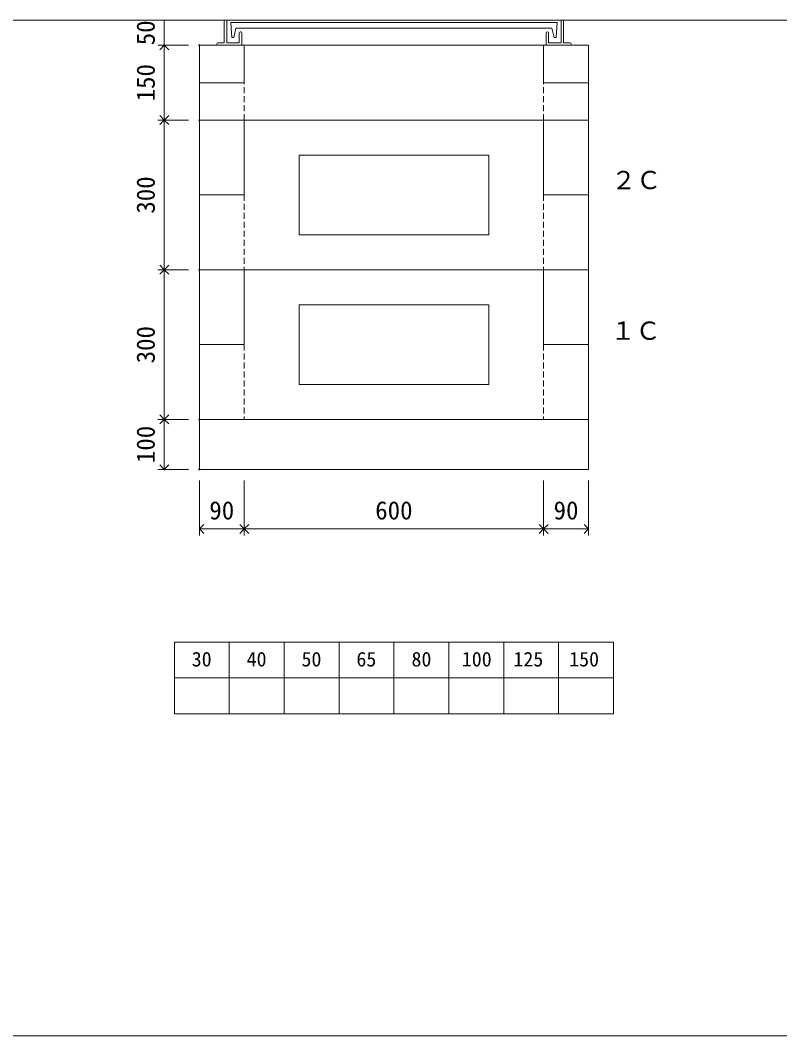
# Model space of a CAD drawing. Units: millimetres, scale not verified. Extents: x -4890 to 18490, y -2307 to 2308.
# Drawn here: x 1846 to 3368, y -1967 to 68 of the extents above; entities that cross this region are included whole.
import ezdxf
from ezdxf.enums import TextEntityAlignment as Align

# ---------------------------------------------------------------- set-up
doc = ezdxf.new("R2010")
doc.units = ezdxf.units.MM
doc.header["$LTSCALE"] = 10
doc.header["$PDMODE"] = 32
doc.header["$PDSIZE"] = 2
for name, pattern in [('DASHED1', [1.8, 1.2, -0.6]), ('USER2', [50.8, 31.75, -6.35, 6.35, -6.35]), ('USER5', [3.185, 0.01, -3.175])]:
    doc.linetypes.add(name, pattern=pattern)
for name, color, linetype, lineweight in [('0-1_Defpoints', 7, 'USER2', 5), ('0-2_waku', 7, 'Continuous', 18), ('0-3_gaikei', 7, 'Continuous', 18), ('0-4_kakure', 7, 'USER5', 18), ('0-5_sunpou', 7, 'Continuous', 5), ('0-9_uchigawa', 6, 'Continuous', 18), ('0-B_futa', 3, 'Continuous', 18), ('0-C_GL', 4, 'Continuous', 18), ('0-D_dims', 7, 'Continuous', 18), ('0-E_文字１', 150, 'USER2', 18)]:
    doc.layers.add(name, color=color, linetype=linetype, lineweight=lineweight)
doc.styles.add('ＭＳ ゴシック', font='')
doc.styles.get('ＭＳ ゴシック').set_extended_font_data('MS Gothic')

# ---------------------------------------------------------------- blocks, each defined once
blk = doc.blocks.new('_Open90')
at = {"layer": '0-5_sunpou'}
blk.add_line((0, 0), (-1, 0), dxfattribs=at)
blk.add_lwpolyline([(-0.5, 0.5), (0, 0), (-0.5, -0.5)], dxfattribs=at)
blk = doc.blocks.new('D71')
at = {"layer": '0-1_Defpoints'}
for p in [(3652.32, 1764.36), (3582.02, 1464.36), (3652.32, 1464.36)]:
    blk.add_point(p, dxfattribs=at)
at = {"layer": '0-5_sunpou'}
for p, q in [((3630.32, 1764.36), (3569.02, 1764.36)), ((3582.02, 1746.36), (3582.02, 1482.36)), ((3630.32, 1464.36), (3569.02, 1464.36))]:
    blk.add_line(p, q, dxfattribs=at)
at = {"layer": '0-5_sunpou', "xscale": 18, "yscale": 18}
for p, rotation in [((3582.02, 1764.36), 90), ((3582.02, 1464.36), 270)]:
    blk.add_blockref('_Open90', p, dxfattribs=dict(at, rotation=rotation))
at = {"layer": '0-5_sunpou', "style": 'ＭＳ ゴシック'}
blk.add_text('300', height=36.66, rotation=90, dxfattribs=at).set_placement((3574.02, 1576.86), align=Align.BOTTOM_LEFT)
blk = doc.blocks.new('D72')
at = {"layer": '0-1_Defpoints'}
for p in [(3652.32, 1464.36), (3582.02, 1364.36), (3652.32, 1364.36)]:
    blk.add_point(p, dxfattribs=at)
at = {"layer": '0-5_sunpou'}
for p, q in [((3630.32, 1464.36), (3569.02, 1464.36)), ((3582.02, 1446.36), (3582.02, 1382.36)), ((3630.32, 1364.36), (3569.02, 1364.36))]:
    blk.add_line(p, q, dxfattribs=at)
at = {"layer": '0-5_sunpou', "xscale": 18, "yscale": 18}
for p, rotation in [((3582.02, 1464.36), 90), ((3582.02, 1364.36), 270)]:
    blk.add_blockref('_Open90', p, dxfattribs=dict(at, rotation=rotation))
at = {"layer": '0-5_sunpou', "style": 'ＭＳ ゴシック'}
blk.add_text('100', height=36.66, rotation=90, dxfattribs=at).set_placement((3574.02, 1376.86), align=Align.BOTTOM_LEFT)
blk = doc.blocks.new('D65')
at = {"layer": '0-1_Defpoints'}
for p in [(3652.32, 2064.36), (3582.02, 1764.36), (3652.32, 1764.36)]:
    blk.add_point(p, dxfattribs=at)
at = {"layer": '0-5_sunpou'}
for p, q in [((3630.32, 2064.36), (3569.02, 2064.36)), ((3582.02, 2046.36), (3582.02, 1782.36)), ((3630.32, 1764.36), (3569.02, 1764.36))]:
    blk.add_line(p, q, dxfattribs=at)
at = {"layer": '0-5_sunpou', "xscale": 18, "yscale": 18}
for p, rotation in [((3582.02, 2064.36), 90), ((3582.02, 1764.36), 270)]:
    blk.add_blockref('_Open90', p, dxfattribs=dict(at, rotation=rotation))
at = {"layer": '0-5_sunpou', "style": 'ＭＳ ゴシック'}
blk.add_text('300', height=36.66, rotation=90, dxfattribs=at).set_placement((3574.02, 1876.86), align=Align.BOTTOM_LEFT)
blk = doc.blocks.new('D66')
at = {"layer": '0-1_Defpoints'}
for p in [(3652.32, 2214.36), (3582.02, 2064.36), (3652.32, 2064.36)]:
    blk.add_point(p, dxfattribs=at)
at = {"layer": '0-5_sunpou'}
for p, q in [((3630.32, 2214.36), (3569.02, 2214.36)), ((3582.02, 2196.36), (3582.02, 2082.36)), ((3630.32, 2064.36), (3569.02, 2064.36))]:
    blk.add_line(p, q, dxfattribs=at)
at = {"layer": '0-5_sunpou', "xscale": 18, "yscale": 18}
for p, rotation in [((3582.02, 2214.36), 90), ((3582.02, 2064.36), 270)]:
    blk.add_blockref('_Open90', p, dxfattribs=dict(at, rotation=rotation))
at = {"layer": '0-5_sunpou', "style": 'ＭＳ ゴシック'}
blk.add_text('150', height=36.66, rotation=90, dxfattribs=at).set_placement((3574.02, 2101.86), align=Align.BOTTOM_LEFT)

msp = doc.modelspace()

# ---------------------------------------------------------------- linework, layer by layer
at = {"layer": '0-2_waku'}
for p, q in [((2155, -1178.45), (2155, -1322.45)), ((2155, -1178.45), (2155, -1322.45)), ((2155, -1178.45), (2155, -1322.45)), ((2155, -1178.45), (2155, -1322.45)), ((2155, -1178.45), (3035, -1178.45)), ((2265, -1178.45), (2265, -1322.45)), ((2375, -1178.45), (2375, -1322.45)), ((2375, -1178.45), (2375, -1322.45)), ((2485, -1178.45), (2485, -1322.45)), ((2595, -1178.45), (2595, -1322.45)), ((2705, -1178.45), (2705, -1322.45)), ((2815, -1178.45), (2815, -1322.45)), ((2925, -1178.45), (2925, -1322.45)), ((3035, -1178.45), (3035, -1322.45)), ((2155, -1250.45), (3035, -1250.45)), ((2155, -1322.45), (3035, -1322.45)), ((-1230, -1967.45), (4890, -1967.45)), ((-1230, -1967.45), (4890, -1967.45)), ((-1230, -1967.45), (4890, -1967.45))]:
    msp.add_line(p, q, dxfattribs=at)
at = {"layer": '0-3_gaikei'}
for p, q in [((2985, 17.55), (2205, 17.55)), ((2985, 17.55), (2205, 17.55)), ((2985, 17.55), (2205, 17.55)), ((2985, 17.55), (2205, 17.55)), ((2985, 17.55), (2205, 17.55)), ((2985, 17.55), (2205, 17.55)), ((2985, 17.55), (2205, 17.55)), ((2985, 17.55), (2205, 17.55)), ((2985, 17.55), (2205, 17.55)), ((2985, 17.55), (2205, 17.55)), ((2205, 17.55), (2205, -132.45)), ((2895, 17.55), (2295, 17.55)), ((2895, 17.55), (2295, 17.55)), ((2295, -57.45), (2295, 17.55)), ((2895, -57.45), (2895, 17.55)), ((2985, 17.55), (2985, -132.45)), ((2295, -57.45), (2205, -57.45)), ((2985, -57.45), (2895, -57.45)), ((2205, -282.45), (2205, -132.45)), ((2985, -132.45), (2205, -132.45)), ((2295, -132.45), (2295, -282.45)), ((2895, -282.45), (2895, -132.45)), ((2985, -282.45), (2985, -132.45)), ((2205, -432.45), (2205, -282.45)), ((2205, -432.45), (2205, -282.45)), ((2295, -282.45), (2205, -282.45)), ((2985, -282.45), (2895, -282.45)), ((2985, -432.45), (2985, -282.45)), ((2985, -432.45), (2985, -282.45)), ((2205, -582.45), (2205, -432.45)), ((2985, -432.45), (2205, -432.45)), ((2985, -432.45), (2205, -432.45)), ((2895, -432.45), (2295, -432.45)), ((2895, -582.45), (2895, -432.45)), ((2985, -582.45), (2985, -432.45)), ((2205, -732.45), (2205, -582.45)), ((2205, -732.45), (2205, -582.45)), ((2985, -582.45), (2895, -582.45)), ((2985, -732.45), (2985, -582.45)), ((2985, -732.45), (2985, -582.45)), ((2985, -732.45), (2205, -732.45)), ((2985, -732.45), (2205, -732.45)), ((2985, -732.45), (2205, -732.45)), ((2205, -832.45), (2205, -732.45)), ((2985, -832.45), (2985, -732.45)), ((2985, -832.45), (2205, -832.45))]:
    msp.add_line(p, q, dxfattribs=at)
for points in [[(2295, -132.45), (2295, -282.45), (2295, -132.45)], [(2295, -432.45), (2295, -582.45), (2205, -582.45)], [(2295, -432.45), (2295, -582.45), (2295, -432.45)]]:
    msp.add_lwpolyline(points, dxfattribs=at)
at = {"layer": '0-4_kakure', "linetype": 'DASHED1', "lineweight": 5}
for p, q in [((2295, -132.45), (2295, -57.45)), ((2895, -132.45), (2895, -57.45)), ((2295, -282.45), (2295, -432.45)), ((2895, -282.45), (2895, -432.45)), ((2295, -582.45), (2295, -732.45)), ((2895, -582.45), (2895, -732.45))]:
    msp.add_line(p, q, dxfattribs=at)
at = {"layer": '0-5_sunpou'}
for p, q in [((2183, 67.55), (2121.7, 67.55)), ((2134.7, 67.55), (2134.7, 17.55)), ((2183, 17.55), (2121.7, 17.55)), ((2183, 17.55), (2121.7, 17.55)), ((2183, 17.55), (2121.7, 17.55)), ((2183, 17.55), (2121.7, 17.55)), ((2183, 17.55), (2121.7, 17.55)), ((2205, -854.45), (2205, -964.89)), ((2295, -854.45), (2295, -964.89)), ((2295, -854.45), (2295, -964.89)), ((2895, -854.45), (2895, -964.89)), ((2895, -854.45), (2895, -964.89)), ((2985, -854.45), (2985, -964.89)), ((2223, -951.89), (2277, -951.89)), ((2313, -951.89), (2877, -951.89)), ((2913, -951.89), (2967, -951.89))]:
    msp.add_line(p, q, dxfattribs=at)
at = {"layer": '0-9_uchigawa'}
for p, q in [((2785, -202.45), (2405, -202.45)), ((2405, -362.45), (2405, -202.45)), ((2785, -202.45), (2405, -202.45)), ((2785, -362.45), (2785, -202.45)), ((2785, -362.45), (2405, -362.45)), ((2405, -662.45), (2405, -502.45)), ((2785, -502.45), (2405, -502.45)), ((2785, -662.45), (2785, -502.45)), ((2785, -662.45), (2405, -662.45))]:
    msp.add_line(p, q, dxfattribs=at)
at = {"layer": '0-B_futa'}
for p, q in [((2255, 65.55), (2255, 22.55)), ((2257, 67.55), (2260, 67.55)), ((2260, 67.55), (2260, 22.55)), ((2267.81, 63.05), (2922.14, 63.05)), ((2267.81, 63.05), (2270.3, 33.05)), ((2922.14, 63.05), (2919.89, 33.05)), ((2930, 67.55), (2930, 22.55)), ((2930, 67.55), (2933, 67.55)), ((2935, 65.55), (2935, 22.55)), ((2278.33, 52.05), (2274.01, 33.05)), ((2278.33, 52.05), (2911.67, 52.05)), ((2285, 42.55), (2285, 22.55)), ((2287, 44.55), (2288, 44.55)), ((2290, 42.55), (2290, 17.55)), ((2900, 42.55), (2900, 17.55)), ((2903, 44.55), (2902, 44.55)), ((2905, 42.55), (2905, 22.55)), ((2911.67, 52.05), (2915.99, 33.05)), ((2240, 20.55), (2240, 19.55)), ((2240, 20.55), (2240, 19.55)), ((2240, 20.55), (2240, 19.55)), ((2242, 22.55), (2255, 22.55)), ((2242, 22.55), (2255, 22.55)), ((2242, 22.55), (2255, 22.55)), ((2260, 22.55), (2285, 22.55)), ((2260, 22.55), (2285, 22.55)), ((2260, 22.55), (2285, 22.55)), ((2270.3, 33.05), (2274.01, 33.05)), ((2930, 22.55), (2905, 22.55)), ((2930, 22.55), (2905, 22.55)), ((2930, 22.55), (2905, 22.55)), ((2919.89, 33.05), (2915.99, 33.05)), ((2948, 22.55), (2935, 22.55)), ((2948, 22.55), (2935, 22.55)), ((2948, 22.55), (2935, 22.55)), ((2950, 20.55), (2950, 19.55)), ((2950, 20.55), (2950, 19.55)), ((2950, 20.55), (2950, 19.55)), ((2290, 17.55), (2242, 17.55)), ((2290, 17.55), (2242, 17.55)), ((2290, 17.55), (2242, 17.55)), ((2290, 17.55), (2242, 17.55)), ((2900, 17.55), (2948, 17.55)), ((2900, 17.55), (2948, 17.55)), ((2900, 17.55), (2948, 17.55)), ((2900, 17.55), (2948, 17.55))]:
    msp.add_line(p, q, dxfattribs=at)
for centre, start, end in [((2257, 65.55), 90, 180), ((2933, 65.55), 0, 90), ((2287, 42.55), 90, 180), ((2288, 42.55), 0, 90), ((2902, 42.55), 90, 180), ((2903, 42.55), 0, 90), ((2242, 20.55), 90, 180), ((2242, 20.55), 90, 180), ((2242, 20.55), 90, 180), ((2948, 20.55), 0, 90), ((2948, 20.55), 0, 90), ((2948, 20.55), 0, 90), ((2242, 19.55), 180, 270), ((2242, 19.55), 180, 270), ((2242, 19.55), 180, 270), ((2948, 19.55), 270, 0), ((2948, 19.55), 270, 0), ((2948, 19.55), 270, 0)]:
    msp.add_arc(centre, 2, start, end, dxfattribs=at)
at = {"layer": '0-C_GL'}
msp.add_line((-1230, 67.55), (4890, 67.55), dxfattribs=at)
msp.add_line((-1230, 67.55), (4890, 67.55), dxfattribs=at)

# ---------------------------------------------------------------- block references
at = {"layer": '0-5_sunpou'}
for name in ['D66', 'D65', 'D71', 'D72']:
    msp.add_blockref(name, (-1447.32, -2196.81), dxfattribs=at)
at = {"layer": '0-5_sunpou', "xscale": 18, "yscale": 18, "rotation": 180}
for p in [(2205, -951.89), (2295, -951.89), (2895, -951.89)]:
    msp.add_blockref('_Open90', p, dxfattribs=at)
at = {"layer": '0-5_sunpou', "xscale": 18, "yscale": 18}
for p in [(2295, -951.89), (2895, -951.89), (2985, -951.89)]:
    msp.add_blockref('_Open90', p, dxfattribs=at)

# ---------------------------------------------------------------- texts
at = {"layer": '0-5_sunpou', "style": 'ＭＳ ゴシック'}
msp.add_text('50', height=36.66, rotation=90, dxfattribs=at).set_placement((2126.7, 17.55), align=Align.BOTTOM_LEFT)
for s, p in [('90', (2225, -943.89)), ('600', (2557.5, -943.89)), ('90', (2915, -943.89))]:
    msp.add_text(s, height=36.66, dxfattribs=at).set_placement(p, align=Align.BOTTOM_LEFT)
at = {"layer": '0-D_dims', "style": 'ＭＳ ゴシック'}
for s, p in [('30', (2189.77, -1236.27)), ('40', (2299.77, -1236.27)), ('50', (2409.77, -1236.27)), ('65', (2519.77, -1236.27)), ('80', (2630.18, -1236.27)), ('100', (2731.05, -1236.27)), ('125', (2834.44, -1236.27)), ('150', (2946.2, -1236.27))]:
    msp.add_text(s, height=29.33, dxfattribs=at).set_placement(p, align=Align.BOTTOM_LEFT)
at = {"layer": '0-E_文字１', "color": 7, "style": 'ＭＳ ゴシック'}
for s, p in [('２Ｃ', (3030.54, -281.89)), ('１Ｃ', (3029.23, -583.76))]:
    msp.add_text(s, height=36.66, dxfattribs=at).set_placement(p, align=Align.BOTTOM_LEFT)

doc.saveas('drawing.dxf')
